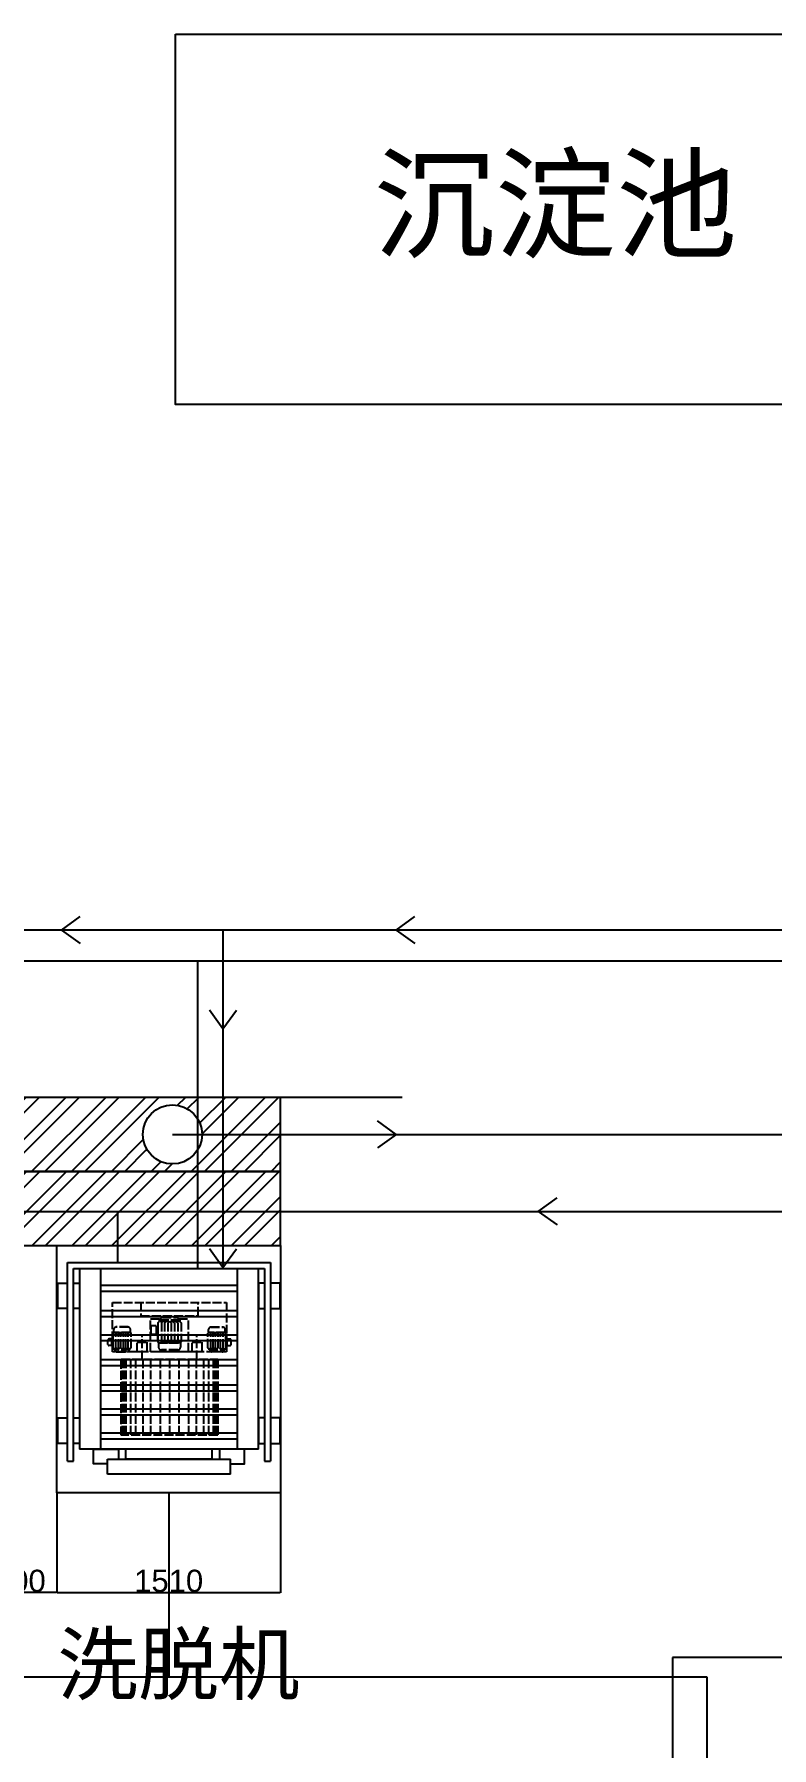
# Model space of a CAD drawing. Header units: millimetres. Extents: x 8553 to 64453, y 11523 to 72084.
# Drawn here: x 47846 to 52826, y 23731 to 35302 of the extents above; entities that cross this region are included whole.
import ezdxf

# ---------------------------------------------------------------- set-up
doc = ezdxf.new("R2010")
doc.units = ezdxf.units.MM
doc.header["$PDMODE"] = 35
doc.linetypes.add('ACAD_ISO02W100', pattern=[15, 12, -3])
for name, color, linetype in [('font_blue', 142, 'Continuous'), ('green', 122, 'Continuous'), ('grey', 254, 'Continuous'), ('tube_Ele', 50, 'Continuous'), ('tube_steam', 140, 'Continuous'), ('tube_useless_steam', 154, 'Continuous'), ('wall', 250, 'Continuous'), ('water_box', 240, 'Continuous')]:
    doc.layers.add(name, color=color, linetype=linetype)
doc.styles.get("Standard").update_dxf_attribs({"font": 'arial.ttf', "height": 150})
doc.dimstyles.new('ISO-25', dxfattribs={"dimtxt": 2.5, "dimasz": 2.5, "dimexe": 1.25, "dimexo": 0.625, "dimtad": 1, "dimtxsty": 'Standard', "dimcen": 2.5, "dimadec": 0, "dimazin": 0, "dimtfac": 1, "dimtmove": 0, "dimatfit": 3, "dimfxl": 0, "dimarcsym": 0})

# ---------------------------------------------------------------- blocks, each defined once
blk = doc.blocks.new('*D8')
at = {"layer": 'Defpoints', "color": 0, "transparency": 16777216}
for p in [(47999, 25453), (49509, 25453), (49509, 24780)]:
    blk.add_point(p, dxfattribs=at)
at = {"layer": 'font_blue', "color": 0, "lineweight": -2, "transparency": 16777216}
for p, q in [((47999, 25452), (47999, 24778)), ((49509, 25452), (49509, 24778)), ((48002, 24780), (49507, 24780))]:
    blk.add_line(p, q, dxfattribs=at)
at = {"layer": 'font_blue', "color": 0, "transparency": 16777216}
for points in [[(48002, 24780), (48002, 24779), (47999, 24780)], [(49507, 24780), (49507, 24779), (49509, 24780)]]:
    blk.add_solid(points, dxfattribs=at)
at = {"layer": 'font_blue', "color": 0, "transparency": 16777216, "insert": (48754, 24857), "char_height": 150, "attachment_point": 5}
blk.add_mtext('1510', dxfattribs=at)
blk = doc.blocks.new('*D9')
at = {"layer": 'Defpoints', "color": 0, "transparency": 16777216}
for p in [(47999, 25453), (47499, 25023), (47499, 24780)]:
    blk.add_point(p, dxfattribs=at)
at = {"layer": 'font_blue', "color": 0, "lineweight": -2, "transparency": 16777216}
for p, q in [((47999, 25452), (47999, 24779)), ((47499, 25022), (47499, 24779)), ((47997, 24780), (47502, 24780))]:
    blk.add_line(p, q, dxfattribs=at)
at = {"layer": 'font_blue', "color": 0, "transparency": 16777216}
for points in [[(47502, 24781), (47502, 24780), (47499, 24780)], [(47997, 24781), (47997, 24780), (47999, 24780)]]:
    blk.add_solid(points, dxfattribs=at)
at = {"layer": 'font_blue', "color": 0, "transparency": 16777216, "insert": (47749, 24857), "char_height": 150, "attachment_point": 5}
blk.add_mtext('500', dxfattribs=at)

msp = doc.modelspace()

# ---------------------------------------------------------------- hatches: boundary and pattern name
at = {"layer": 'font_blue'}
h = msp.add_hatch(dxfattribs=at)
h.set_pattern_fill('ANSI32', color=9, scale=20)
h.paths.add_polyline_path([(49509.167, 27622.963), (49509.167, 28122.963), (38799.167, 28122.963), (38799.167, 27622.963)])
h.paths.add_polyline_path([(41396.193, 28165.361), (41396.193, 27579.607), (43077.478, 27579.607), (43077.478, 28165.361)], flags=9)
h.paths.add_polyline_path([(46070.314, 28165.361), (46070.314, 27579.607), (47751.599, 27579.607), (47751.599, 28165.361)], flags=9)
edge = h.paths.add_edge_path(flags=16)
edge.add_arc((48779.167, 27872.963), 200, 0, 360)
h = msp.add_hatch(dxfattribs=at)
h.set_pattern_fill('ANSI32', color=9, scale=20)
h.set_pattern_definition([(45, (3775.47, -500), (-134.70384, 134.70384), []), (45, (3865.27, -500), (-134.70384, 134.70384), [])])
h.paths.add_polyline_path([(49509.167, 27122.963), (49509.167, 27622.963), (38799.167, 27622.963), (38799.167, 27122.963)])
h.paths.add_polyline_path([(41396.193, 27665.361), (41396.193, 27079.607), (43077.478, 27079.607), (43077.478, 27665.361)], flags=9)
h.paths.add_polyline_path([(46070.314, 27665.361), (46070.314, 27079.607), (47751.599, 27079.607), (47751.599, 27665.361)], flags=9)

# ---------------------------------------------------------------- linework, layer by layer
at = {"layer": 'green'}
for points in [[(49509.167, 27622.963), (49509.167, 28122.963), (38799.167, 28122.963), (38799.167, 27622.963)], [(49509.167, 27122.963), (49509.167, 27622.963), (38799.167, 27622.963), (38799.167, 27122.963)], [(47999.167, 27122.963), (49509.167, 27122.963), (49509.167, 25452.963), (47999.167, 25452.963)]]:
    msp.add_lwpolyline(points, close=True, dxfattribs=at)
msp.add_circle((48779.167, 27872.963), 200, dxfattribs=at)
at = {"layer": 'grey'}
for p, q in [((48070.931, 25667.12), (48070.931, 27007.92)), ((48070.931, 27007.92), (49441.47, 27007.92)), ((48110.931, 25667.12), (48110.931, 26967.92)), ((48110.931, 26967.92), (49401.47, 26967.92)), ((48150.931, 26967.92), (48150.931, 25747.12)), ((48294.931, 25747.12), (48294.931, 26967.92)), ((49217.47, 26967.92), (49217.47, 25747.12)), ((49361.47, 25747.12), (49361.47, 26967.92)), ((49401.47, 26967.92), (49401.47, 25667.12)), ((49441.47, 27007.92), (49441.47, 25667.12)), ((48294.931, 26853.532), (49217.47, 26853.532)), ((48294.931, 26813.532), (49217.47, 26813.532)), ((48294.931, 26682.559), (49217.47, 26682.559)), ((48294.931, 26642.559), (49217.47, 26642.559)), ((48294.931, 26519.969), (49217.47, 26519.969)), ((48294.931, 26479.969), (49217.47, 26479.969)), ((48294.931, 26352.505), (49217.47, 26352.505)), ((48294.931, 26312.505), (49217.47, 26312.505)), ((48294.931, 26181.532), (49217.47, 26181.532)), ((48294.931, 26141.532), (49217.47, 26141.532)), ((48294.931, 26018.942), (49217.47, 26018.942)), ((48294.931, 25978.942), (49217.47, 25978.942)), ((48294.931, 25856.493), (49217.47, 25856.493)), ((48294.931, 25816.493), (49217.47, 25816.493)), ((49361.47, 25747.12), (48150.931, 25747.12)), ((48464.931, 25679.92), (48464.931, 25747.12)), ((49047.47, 25679.92), (49047.47, 25747.12)), ((48070.931, 25667.12), (48110.931, 25667.12)), ((48340.931, 25579.12), (48340.931, 25679.92)), ((48340.931, 25679.92), (49171.47, 25679.92)), ((49171.47, 25579.12), (48340.931, 25579.12)), ((49047.47, 25679.92), (48464.931, 25679.92)), ((49171.47, 25579.12), (49171.47, 25679.92)), ((49401.47, 25667.12), (49441.47, 25667.12))]:
    msp.add_line(p, q, dxfattribs=at)
at = {"layer": 'grey', "linetype": 'ACAD_ISO02W100', "ltscale": 5}
for p, q in [((48375.592, 26482.49), (48375.592, 26737.883)), ((48375.592, 26737.883), (49143.592, 26737.883)), ((48565.372, 26737.883), (48565.372, 26648.283)), ((48953.813, 26648.283), (48953.813, 26737.883)), ((49143.592, 26737.883), (49143.592, 26482.49)), ((48565.372, 26648.283), (48953.813, 26648.283)), ((48631.592, 26405.083), (48631.592, 26627.41)), ((48631.592, 26627.41), (48698.819, 26627.41)), ((48631.592, 26405.083), (48631.592, 26627.41)), ((48829.026, 26618.851), (48690.159, 26618.851)), ((48690.159, 26618.851), (48690.159, 26613.149)), ((48711.665, 26635.483), (48807.52, 26635.483)), ((48749.778, 26648.283), (48749.778, 26635.483)), ((48768.978, 26648.283), (48768.978, 26635.483)), ((48819.189, 26618.851), (48829.026, 26618.851)), ((48820.366, 26627.41), (48887.592, 26627.41)), ((48821.776, 26618.851), (48821.776, 26621.227)), ((48829.026, 26618.851), (48829.026, 26613.149)), ((48887.592, 26405.083), (48887.592, 26627.41)), ((48887.592, 26405.083), (48887.592, 26627.41)), ((48379.292, 26524.123), (48377.512, 26524.123)), ((48377.512, 26482.49), (48377.512, 26524.123)), ((48384.124, 26534.683), (48379.292, 26529.766)), ((48384.124, 26534.683), (48379.292, 26529.766)), ((48379.292, 26513.034), (48379.292, 26529.766)), ((48379.292, 26482.49), (48379.292, 26529.766)), ((48383.42, 26534.683), (48383.42, 26556.123)), ((48383.42, 26534.683), (48495.765, 26534.683)), ((48495.765, 26534.683), (48383.42, 26534.683)), ((48481.365, 26573.403), (48397.82, 26573.403)), ((48397.82, 26573.403), (48397.82, 26570.523)), ((48481.365, 26570.523), (48397.82, 26570.523)), ((48397.82, 26529.766), (48406.37, 26534.683)), ((48397.82, 26529.766), (48406.37, 26534.683)), ((48397.82, 26512.941), (48397.82, 26529.766)), ((48397.82, 26431.003), (48397.82, 26529.766)), ((48414.191, 26529.766), (48423.893, 26534.683)), ((48414.191, 26529.766), (48423.893, 26534.683)), ((48414.191, 26517.082), (48414.191, 26529.766)), ((48414.191, 26431.003), (48414.191, 26529.766)), ((48431.174, 26529.766), (48439.592, 26534.035)), ((48431.174, 26529.766), (48439.592, 26534.035)), ((48431.174, 26512.536), (48431.174, 26529.766)), ((48431.174, 26431.003), (48431.174, 26529.766)), ((48448.011, 26529.766), (48439.592, 26534.035)), ((48448.011, 26529.766), (48439.592, 26534.035)), ((48448.011, 26518.401), (48448.011, 26529.766)), ((48448.011, 26431.003), (48448.011, 26529.766)), ((48464.994, 26529.766), (48455.292, 26534.683)), ((48464.994, 26529.766), (48455.292, 26534.683)), ((48464.994, 26513.038), (48464.994, 26529.766)), ((48464.994, 26431.003), (48464.994, 26529.766)), ((48481.365, 26529.766), (48472.815, 26534.683)), ((48481.365, 26529.766), (48472.815, 26534.683)), ((48481.365, 26529.766), (48472.815, 26534.683)), ((48481.365, 26573.403), (48481.365, 26570.523)), ((48481.365, 26516.38), (48481.365, 26529.766)), ((48481.365, 26431.003), (48481.365, 26529.766)), ((48481.365, 26509.33), (48481.365, 26529.766)), ((48495.061, 26534.683), (48499.892, 26529.766)), ((48495.765, 26534.683), (48495.765, 26556.123)), ((48499.892, 26513.275), (48499.892, 26529.766)), ((48499.892, 26431.363), (48499.892, 26529.766)), ((48573.992, 26353.883), (48573.992, 26520.283)), ((48573.992, 26353.883), (48573.992, 26520.283)), ((48633.664, 26571.523, 0), (48633.664, 26530.227, 0)), ((48669.208, 26579.971, 0), (48642.112, 26579.971, 0)), ((48669.208, 26521.779, 0), (48642.112, 26521.779, 0)), ((48669.208, 26579.971, 0), (48669.208, 26521.779, 0)), ((48680.512, 26568.444, 0), (48669.208, 26568.444, 0)), ((48680.512, 26533.306, 0), (48669.208, 26533.306, 0)), ((48677.647, 26533.306), (48677.647, 26478.351)), ((48679.996, 26600.794), (48690.159, 26609.347)), ((48679.996, 26600.794), (48679.996, 26568.444)), ((48679.996, 26533.306), (48679.996, 26470.902)), ((48680.512, 26568.444), (48680.512, 26533.306)), ((48690.159, 26613.149), (48690.159, 26609.347)), ((48829.026, 26609.347), (48690.159, 26609.347)), ((48704.453, 26601.269), (48714.252, 26609.347)), ((48704.453, 26601.269), (48704.453, 26470.902)), ((48726.063, 26601.269), (48738.208, 26609.347)), ((48726.063, 26601.269), (48726.063, 26470.902)), ((48759.592, 26609.347), (48748.48, 26601.269)), ((48748.48, 26601.269), (48748.48, 26470.902)), ((48759.592, 26609.347), (48770.705, 26601.269)), ((48770.705, 26601.269), (48770.705, 26470.902)), ((48793.122, 26601.269), (48780.976, 26609.347)), ((48793.122, 26601.269), (48793.122, 26470.902)), ((48814.732, 26601.269), (48804.933, 26609.347)), ((48814.732, 26601.269), (48814.732, 26470.902)), ((48829.026, 26613.149), (48829.026, 26609.347)), ((48829.026, 26613.149), (48829.026, 26609.347)), ((48829.026, 26609.347), (48839.188, 26600.794)), ((48839.188, 26600.794), (48839.188, 26470.902)), ((48945.192, 26353.883), (48945.192, 26520.283)), ((48945.192, 26353.883), (48945.192, 26520.283)), ((49023.42, 26534.683), (49019.292, 26529.766)), ((49019.292, 26513.275), (49019.292, 26529.766)), ((49019.292, 26431.363), (49019.292, 26529.766)), ((49023.42, 26534.683), (49023.42, 26556.123)), ((49135.765, 26534.683), (49023.42, 26534.683)), ((49023.42, 26534.683), (49135.765, 26534.683)), ((49037.82, 26573.403), (49121.365, 26573.403)), ((49037.82, 26573.403), (49037.82, 26570.523)), ((49037.82, 26570.523), (49121.365, 26570.523)), ((49037.82, 26529.766), (49046.37, 26534.683)), ((49037.82, 26529.766), (49046.37, 26534.683)), ((49037.82, 26529.766), (49046.37, 26534.683)), ((49037.82, 26516.38), (49037.82, 26529.766)), ((49037.82, 26431.003), (49037.82, 26529.766)), ((49037.82, 26509.33), (49037.82, 26529.766)), ((49054.191, 26529.766), (49063.893, 26534.683)), ((49054.191, 26529.766), (49063.893, 26534.683)), ((49054.191, 26513.038), (49054.191, 26529.766)), ((49054.191, 26431.003), (49054.191, 26529.766)), ((49071.174, 26529.766), (49079.592, 26534.035)), ((49071.174, 26529.766), (49079.592, 26534.035)), ((49071.174, 26518.401), (49071.174, 26529.766)), ((49071.174, 26431.003), (49071.174, 26529.766)), ((49088.011, 26529.766), (49079.592, 26534.035)), ((49088.011, 26529.766), (49079.592, 26534.035)), ((49088.011, 26512.536), (49088.011, 26529.766)), ((49088.011, 26431.003), (49088.011, 26529.766)), ((49104.994, 26529.766), (49095.292, 26534.683)), ((49104.994, 26529.766), (49095.292, 26534.683)), ((49104.994, 26517.082), (49104.994, 26529.766)), ((49104.994, 26431.003), (49104.994, 26529.766)), ((49121.365, 26529.766), (49112.815, 26534.683)), ((49121.365, 26529.766), (49112.815, 26534.683)), ((49121.365, 26573.403), (49121.365, 26570.523)), ((49121.365, 26512.941), (49121.365, 26529.766)), ((49121.365, 26431.003), (49121.365, 26529.766)), ((49135.061, 26534.683), (49139.892, 26529.766)), ((49135.061, 26534.683), (49139.892, 26529.766)), ((49135.765, 26534.683), (49135.765, 26556.123)), ((49139.892, 26513.034), (49139.892, 26529.766)), ((49139.892, 26482.49), (49139.892, 26529.766)), ((49139.892, 26524.123), (49141.672, 26524.123)), ((49141.672, 26482.49), (49141.672, 26524.123)), ((48344.192, 26453.538, 0), (48344.192, 26484.823, 0)), ((48371.119, 26491.223, 0), (48350.592, 26491.223, 0)), ((48371.119, 26447.138, 0), (48350.592, 26447.138, 0)), ((48371.119, 26447.138, 0), (48371.119, 26491.223, 0)), ((48379.683, 26482.49, 0), (48371.119, 26482.49, 0)), ((48379.683, 26455.871, 0), (48371.119, 26455.871, 0)), ((48375.592, 26405.083), (48375.592, 26455.871)), ((49143.592, 26405.083), (48375.592, 26405.083)), ((48379.292, 26431.363), (48379.292, 26455.871)), ((48379.292, 26431.363), (48386.992, 26424.883)), ((48379.683, 26455.871), (48379.683, 26482.49)), ((48492.193, 26424.883), (48386.992, 26424.883)), ((48386.992, 26422.003), (48386.992, 26424.883)), ((48386.992, 26417.683), (48386.992, 26422.003)), ((48492.193, 26417.683), (48386.992, 26417.683)), ((48397.82, 26431.003), (48405.243, 26424.883)), ((48403.284, 26405.083), (48475.901, 26405.083)), ((48414.191, 26431.003), (48423.392, 26424.883)), ((48439.592, 26424.883), (48431.174, 26431.003)), ((48439.592, 26424.883), (48448.011, 26431.003)), ((48464.994, 26431.003), (48455.792, 26424.883)), ((48481.365, 26431.003), (48473.941, 26424.883)), ((48484.741, 26417.683), (48492.193, 26417.683)), ((48486.701, 26417.683), (48486.701, 26415.883)), ((48492.193, 26424.883), (48499.892, 26431.363)), ((48492.193, 26422.003), (48492.193, 26424.883)), ((48492.193, 26422.003), (48492.193, 26424.883)), ((48492.193, 26417.683), (48492.193, 26422.003)), ((48541.992, 26405.083), (48541.992, 26469.083)), ((48541.992, 26469.083), (48605.992, 26469.083)), ((48541.992, 26405.083), (48541.992, 26469.083)), ((48541.992, 26469.083), (48605.992, 26469.083)), ((48605.992, 26405.083), (48541.992, 26405.083)), ((48605.992, 26405.083), (48541.992, 26405.083)), ((48605.992, 26469.083), (48605.992, 26405.083)), ((48605.992, 26469.083), (48605.992, 26405.083)), ((48888.552, 26405.083), (48630.632, 26405.083)), ((48888.552, 26405.083), (48630.632, 26405.083)), ((48679.996, 26478.351), (48677.647, 26478.351)), ((48679.996, 26492.988), (48679.996, 26470.902)), ((48686.374, 26464.412), (48679.996, 26470.902)), ((48686.374, 26464.412), (48679.996, 26470.902)), ((48685.445, 26464.412), (48833.74, 26464.412)), ((48685.445, 26464.412), (48685.445, 26436.111)), ((48833.74, 26464.412), (48685.445, 26464.412)), ((48704.453, 26493.112), (48704.453, 26470.902)), ((48704.453, 26470.902), (48715.738, 26464.412)), ((48704.453, 26470.902), (48715.738, 26464.412)), ((48814.732, 26417.103), (48704.453, 26417.103)), ((48704.453, 26413.301), (48704.453, 26417.103)), ((48814.732, 26413.301), (48704.453, 26413.301)), ((48726.063, 26487.645), (48726.063, 26470.902)), ((48726.063, 26470.902), (48738.869, 26464.412)), ((48726.063, 26470.902), (48738.869, 26464.412)), ((48748.48, 26493.646), (48748.48, 26470.902)), ((48748.48, 26470.902), (48759.592, 26465.267)), ((48748.48, 26470.902), (48759.592, 26465.267)), ((48770.705, 26470.902), (48759.592, 26465.267)), ((48770.705, 26470.902), (48759.592, 26465.267)), ((48770.705, 26485.904), (48770.705, 26470.902)), ((48793.122, 26470.902), (48780.316, 26464.412)), ((48793.122, 26470.902), (48780.316, 26464.412)), ((48793.122, 26492.983), (48793.122, 26470.902)), ((48814.732, 26470.902), (48803.447, 26464.412)), ((48814.732, 26470.902), (48803.447, 26464.412)), ((48814.732, 26470.902), (48803.447, 26464.412)), ((48814.732, 26497.878), (48814.732, 26470.902)), ((48814.732, 26488.571), (48814.732, 26470.902)), ((48814.732, 26413.301), (48814.732, 26417.103)), ((48833.74, 26464.412), (48839.188, 26470.902)), ((48833.74, 26464.412), (48833.74, 26436.111)), ((48839.188, 26492.67), (48839.188, 26470.902)), ((48913.192, 26405.083), (48913.192, 26469.083)), ((48913.192, 26469.083), (48977.192, 26469.083)), ((48913.192, 26405.083), (48913.192, 26469.083)), ((48913.192, 26469.083), (48977.192, 26469.083)), ((48977.192, 26405.083), (48913.192, 26405.083)), ((48977.192, 26405.083), (48913.192, 26405.083)), ((48977.192, 26469.083), (48977.192, 26405.083)), ((48977.192, 26469.083), (48977.192, 26405.083)), ((49026.992, 26424.883), (49019.292, 26431.363)), ((49026.992, 26424.883), (49132.193, 26424.883)), ((49026.992, 26422.003), (49026.992, 26424.883)), ((49026.992, 26422.003), (49026.992, 26424.883)), ((49026.992, 26417.683), (49026.992, 26422.003)), ((49026.992, 26417.683), (49132.193, 26417.683)), ((49034.443, 26417.683), (49026.992, 26417.683)), ((49032.484, 26417.683), (49032.484, 26415.883)), ((49037.82, 26431.003), (49045.243, 26424.883)), ((49115.901, 26405.083), (49043.284, 26405.083)), ((49054.191, 26431.003), (49063.392, 26424.883)), ((49079.592, 26424.883), (49071.174, 26431.003)), ((49079.592, 26424.883), (49088.011, 26431.003)), ((49104.994, 26431.003), (49095.792, 26424.883)), ((49121.365, 26431.003), (49113.941, 26424.883)), ((49139.892, 26431.363), (49132.193, 26424.883)), ((49132.193, 26422.003), (49132.193, 26424.883)), ((49132.193, 26417.683), (49132.193, 26422.003)), ((49139.502, 26455.871), (49139.502, 26482.49)), ((49139.502, 26482.49, 0), (49148.065, 26482.49, 0)), ((49139.502, 26455.871, 0), (49148.065, 26455.871, 0)), ((49139.892, 26431.363), (49139.892, 26455.871)), ((49143.592, 26455.871), (49143.592, 26405.083)), ((49148.065, 26447.138, 0), (49148.065, 26491.223, 0)), ((49148.065, 26491.223, 0), (49168.592, 26491.223, 0)), ((49148.065, 26447.138, 0), (49168.592, 26447.138, 0)), ((49174.992, 26453.538, 0), (49174.992, 26484.823, 0)), ((48439.592, 26353.883), (48439.592, 25840.667)), ((48452.392, 26353.883), (48452.392, 25840.667)), ((48465.192, 26353.883), (48465.192, 25840.667)), ((48497.192, 26353.883), (48497.192, 25840.667)), ((48529.192, 26353.883), (48529.192, 25840.667)), ((48580.392, 26353.883), (48580.392, 25840.667)), ((48631.592, 26353.883), (48631.592, 25840.667)), ((48695.592, 26353.883), (48695.592, 25840.667)), ((48759.592, 26353.883), (48759.592, 25840.667)), ((48823.592, 26353.883), (48823.592, 25840.667)), ((48887.592, 26353.883), (48887.592, 25840.667)), ((48938.792, 26353.883), (48938.792, 25840.667)), ((48989.992, 26353.883), (48989.992, 25840.667)), ((49021.992, 26353.883), (49021.992, 25840.667)), ((49053.992, 26353.883), (49053.992, 25840.667)), ((49066.792, 26353.883), (49066.792, 25840.667)), ((49079.592, 26353.883), (49079.592, 25840.667))]:
    msp.add_line(p, q, dxfattribs=at)
at = {"layer": 'grey'}
for points in [[(48070.931, 26696.514), (48004.654, 26696.514), (48004.654, 26868.746), (48070.931, 26868.746)], [(48110.931, 26868.746), (48150.931, 26868.746), (48150.931, 26696.514), (48110.931, 26696.514)], [(49401.47, 26868.746), (49361.47, 26868.746), (49361.47, 26696.514), (49401.47, 26696.514)], [(49441.47, 26696.514), (49507.721, 26696.514), (49507.721, 26868.746), (49441.47, 26868.746)], [(48070.931, 25785.614), (48004.654, 25785.614), (48004.654, 25957.846), (48070.931, 25957.846)], [(48110.931, 25957.846), (48150.931, 25957.846), (48150.931, 25785.614), (48110.931, 25785.614)], [(49401.47, 25957.846), (49361.47, 25957.846), (49361.47, 25785.614), (49401.47, 25785.614)], [(49441.47, 25785.614), (49507.721, 25785.614), (49507.721, 25957.846), (49441.47, 25957.846)], [(48340.931, 25648.847), (48246.446, 25648.847), (48246.446, 25747.12), (48414.169, 25747.12), (48414.169, 25679.92)], [(49171.47, 25648.847), (49265.954, 25648.847), (49265.954, 25747.12), (49098.231, 25747.12), (49098.231, 25679.92)]]:
    msp.add_lwpolyline(points, dxfattribs=at)
at = {"layer": 'grey', "linetype": 'ACAD_ISO02W100', "ltscale": 5}
msp.add_lwpolyline([(48433.192, 26353.883), (49085.992, 26353.883), (49085.992, 25840.667), (48433.192, 25840.667)], close=True, dxfattribs=at)
for centre, radius, start, end in [((48711.665, 26621.227), 14.256, 90, 189.5943537), ((48807.52, 26621.227), 14.256, 0, 90), ((48397.82, 26556.123), 14.4, 90, 180), ((48481.365, 26556.123), 14.4, 0, 90), ((48642.112, 26571.523, 0), 8.448, 90, 180), ((48642.112, 26530.227, 0), 8.448, 180, 270), ((49037.82, 26556.123), 14.4, 90, 180), ((49121.365, 26556.123), 14.4, 0, 90), ((48350.592, 26484.823, 0), 6.4, 90, 180), ((48350.592, 26453.538, 0), 6.4, 180, 270), ((48403.284, 26415.883), 10.8, 170.4056463, 270), ((48475.901, 26415.883), 10.8, 270, 0), ((48704.453, 26436.111), 19.008, 180, 270), ((48814.732, 26436.111), 19.008, 270, 0), ((49043.284, 26415.883), 10.8, 180, 270), ((49115.901, 26415.883), 10.8, 270, 9.5943537), ((49168.592, 26484.823, 0), 6.4, 0, 90), ((49168.592, 26453.538, 0), 6.4, 270, 0)]:
    msp.add_arc(centre, radius, start, end, dxfattribs=at)
at = {"layer": 'tube_Ele'}
for p, q in [((56974.653, 29042.328), (39816.796, 29042.328)), ((48949.138, 29042.328), (48949.138, 26973.537))]:
    msp.add_line(p, q, dxfattribs=at)
at = {"layer": 'tube_steam'}
for p, q in [((48754.167, 25452.963), (48754.167, 24209.886)), ((39740, 24209.886), (52388.431, 24209.886)), ((52388.431, 24209.886), (52388.431, 14003.844))]:
    msp.add_line(p, q, dxfattribs=at)
at = {"layer": 'tube_useless_steam', "color": 240}
msp.add_line((48409.167, 27352.963), (48409.167, 27007.92), dxfattribs=at)
at = {"layer": 'tube_useless_steam'}
for p, q in [((52157.241, 24340.51), (52157.241, 16989.558)), ((54670.605, 24340.51), (52157.241, 24340.51))]:
    msp.add_line(p, q, dxfattribs=at)
at = {"layer": 'wall'}
msp.add_line((50330.747, 28122.963), (23453.433, 28122.963), dxfattribs=at)
msp.add_lwpolyline([(48800.278, 35302.367), (53800.278, 35302.367), (53800.278, 32802.367), (48800.278, 32802.367)], close=True, dxfattribs=at)
at = {"layer": 'water_box'}
for p, q in [((48030, 29252.998), (48156.659, 29344.093)), ((50290, 29252.998), (50416.659, 29344.093)), ((61368.216, 29252.998), (40228.272, 29252.998)), ((48030, 29252.998), (48156.659, 29161.903)), ((49120, 29252.998), (49120, 26973.537)), ((50290, 29252.998), (50416.659, 29161.903)), ((49120, 28585.865), (49028.905, 28712.524)), ((49120, 28585.865), (49211.095, 28712.524)), ((51250, 27352.963), (51376.659, 27444.058)), ((51250, 27352.963), (51376.659, 27261.868)), ((49120, 26973.537), (49028.905, 27100.196)), ((49120, 26973.537), (49211.095, 27100.196))]:
    msp.add_line(p, q, dxfattribs=at)
at = {"layer": 'water_box', "color": 4}
for p, q in [((50290, 27872.963), (50163.341, 27964.058)), ((48779.167, 27872.963), (58880, 27872.963)), ((50290, 27872.963), (50163.341, 27781.868))]:
    msp.add_line(p, q, dxfattribs=at)
at = {"layer": 'water_box', "color": 240}
msp.add_line((39360, 27352.963), (58580, 27352.963), dxfattribs=at)

# ---------------------------------------------------------------- texts
at = {"layer": 'font_blue', "attachment_point": 1}
for s, width, gutter_width, insert, char_height in [('{\\fSimSun|b0|i0|c134|p2;沉淀池}', 2734.69215, 1500, (50138.353, 34456.037), 600), ('洗脱机', 1947.91769, 500, (48002.533, 24495.899), 400)]:
    msp.add_mtext_dynamic_manual_height_columns(s, width=width, gutter_width=gutter_width, heights=[0], dxfattribs=dict(at, insert=insert, char_height=char_height))

# ---------------------------------------------------------------- dimensions: what is measured, and where the dimension line sits
at = {"layer": 'font_blue'}
for base, p2, picture, middle in [((47499.167, 24780.152), (47499.167, 25022.963), '*D9', (47749.167, 24857.363)), ((49509.167, 24779.736), (49509.167, 25452.963), '*D8', (48754.167, 24856.947))]:
    dim = msp.add_linear_dim(base=base, p1=(47999.167, 25452.963), p2=p2, dimstyle='ISO-25', dxfattribs=at)
    dim.commit()
    dim.dimension.update_dxf_attribs({"geometry": picture, "text_midpoint": middle})

doc.saveas('drawing.dxf')
